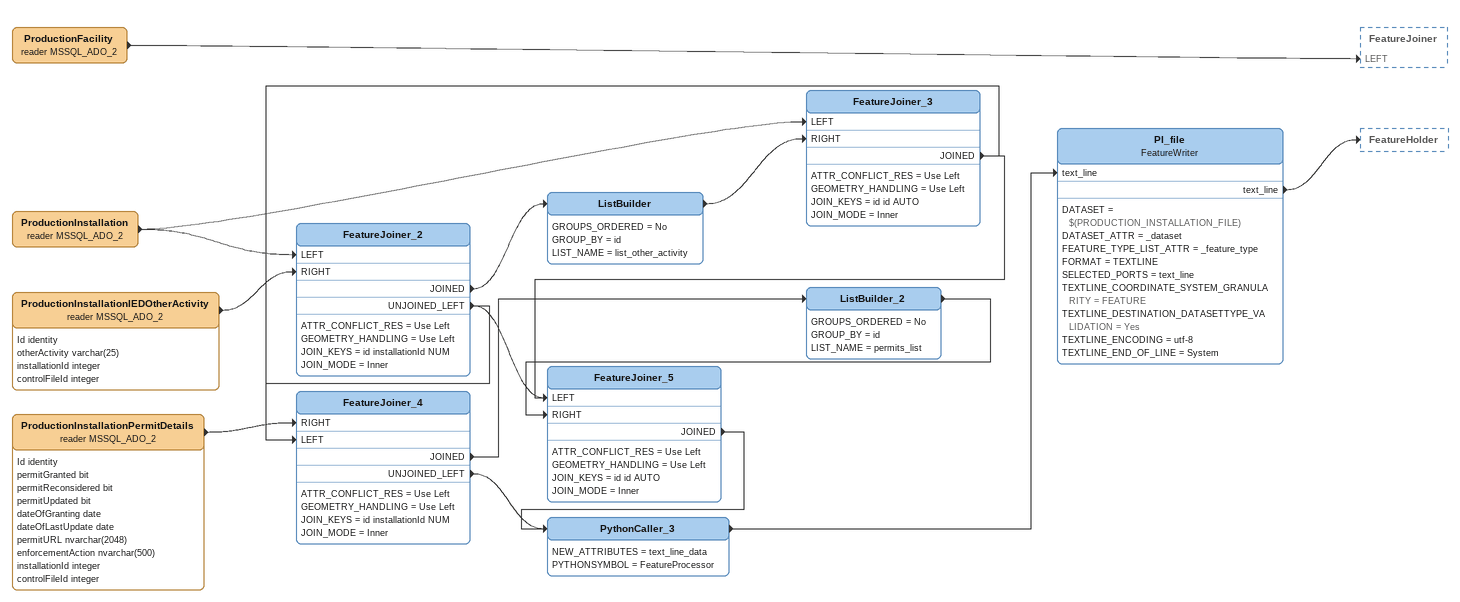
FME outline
ProductionFacility (reader MSSQL_ADO_2)
    -> FeatureJoiner [LEFT]
ProductionInstallation (reader MSSQL_ADO_2)
    -> FeatureJoiner_2 [LEFT]
    -> FeatureJoiner_3 [LEFT]
ProductionInstallationIEDOtherActivity (reader MSSQL_ADO_2)
    attributes: Id identity, otherActivity varchar(25), installationId integer, controlFileId integer
    -> FeatureJoiner_2 [RIGHT]
FeatureJoiner_2
    ATTR_CONFLICT_RES = Use Left
    GEOMETRY_HANDLING = Use Left
    JOIN_KEYS = id installationId NUM
    JOIN_MODE = Inner
    JOINED -> ListBuilder
    UNJOINED_LEFT -> FeatureJoiner_4 [LEFT]
    UNJOINED_LEFT -> FeatureJoiner_5 [LEFT]
ListBuilder
    GROUPS_ORDERED = No
    GROUP_BY = id
    LIST_NAME = list_other_activity
    -> FeatureJoiner_3 [RIGHT]
FeatureJoiner_3
    ATTR_CONFLICT_RES = Use Left
    GEOMETRY_HANDLING = Use Left
    JOIN_KEYS = id id AUTO
    JOIN_MODE = Inner
    JOINED -> FeatureJoiner_4 [LEFT]
    JOINED -> FeatureJoiner_5 [LEFT]
ProductionInstallationPermitDetails (reader MSSQL_ADO_2)
    attributes: Id identity, permitGranted bit, permitReconsidered bit, permitUpdated bit, dateOfGranting date, dateOfLastUpdate date, permitURL nvarchar(2048), enforcementAction nvarchar(500), installationId integer, controlFileId integer
    -> FeatureJoiner_4 [RIGHT]
FeatureJoiner_4
    ATTR_CONFLICT_RES = Use Left
    GEOMETRY_HANDLING = Use Left
    JOIN_KEYS = id installationId NUM
    JOIN_MODE = Inner
    JOINED -> ListBuilder_2
    UNJOINED_LEFT -> PythonCaller_3
ListBuilder_2
    GROUPS_ORDERED = No
    GROUP_BY = id
    LIST_NAME = permits_list
    -> FeatureJoiner_5 [RIGHT]
FeatureJoiner_5
    ATTR_CONFLICT_RES = Use Left
    GEOMETRY_HANDLING = Use Left
    JOIN_KEYS = id id AUTO
    JOIN_MODE = Inner
    JOINED -> PythonCaller_3
PythonCaller_3
    NEW_ATTRIBUTES = text_line_data
    PYTHONSYMBOL = FeatureProcessor
    -> PI_file [text_line]
PI_file: FeatureWriter
    DATASET = $(PRODUCTION_INSTALLATION_FILE)
    DATASET_ATTR = _dataset
    FEATURE_TYPE_LIST_ATTR = _feature_type
    FORMAT = TEXTLINE
    SELECTED_PORTS = text_line
    TEXTLINE_COORDINATE_SYSTEM_GRANULARITY = FEATURE
    TEXTLINE_DESTINATION_DATASETTYPE_VALIDATION = Yes
    TEXTLINE_ENCODING = utf-8
    TEXTLINE_END_OF_LINE = System
    text_line -> FeatureHolder
